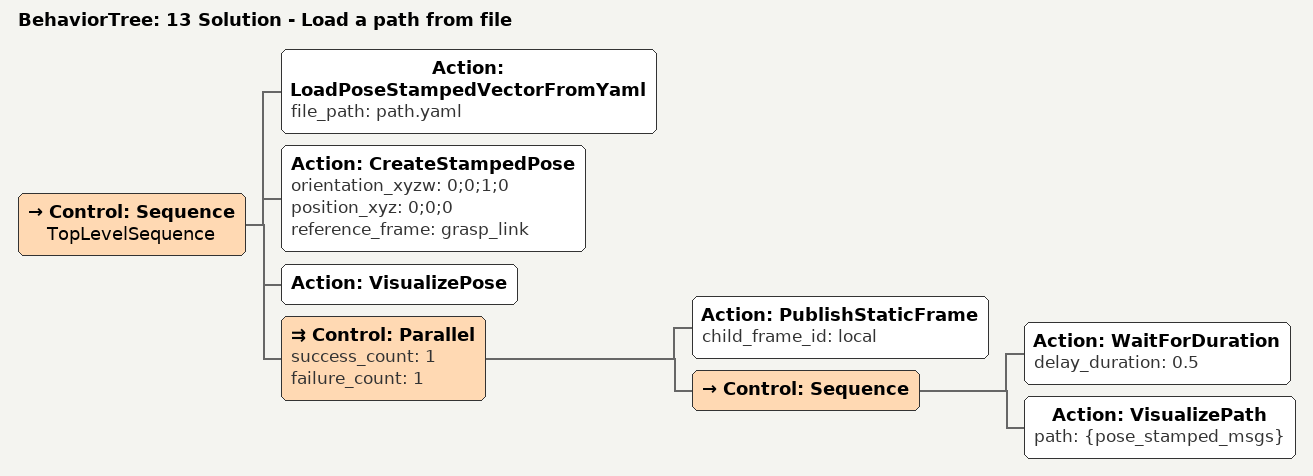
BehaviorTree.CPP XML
<?xml version='1.0' encoding='UTF-8'?>
<root BTCPP_format="4" main_tree_to_execute="13 Solution - Load a path from file">
  <BehaviorTree ID="13 Solution - Load a path from file" _description="Loads a complex path from a file, and visualizes it">
    <Control ID="Sequence" name="TopLevelSequence">
      <Action ID="LoadPoseStampedVectorFromYaml" file_path="path.yaml"/>
      <Action ID="CreateStampedPose" orientation_xyzw="0;0;1;0" position_xyz="0;0;0" reference_frame="grasp_link"/>
      <Action ID="VisualizePose"/>
      <Control ID="Parallel" success_count="1" failure_count="1">
        <Action ID="PublishStaticFrame" child_frame_id="local"/>
        <Control ID="Sequence">
          <Action ID="WaitForDuration" delay_duration="0.5"/>
          <Action ID="VisualizePath" path="{pose_stamped_msgs}"/>
        </Control>
      </Control>
    </Control>
  </BehaviorTree>
</root>
